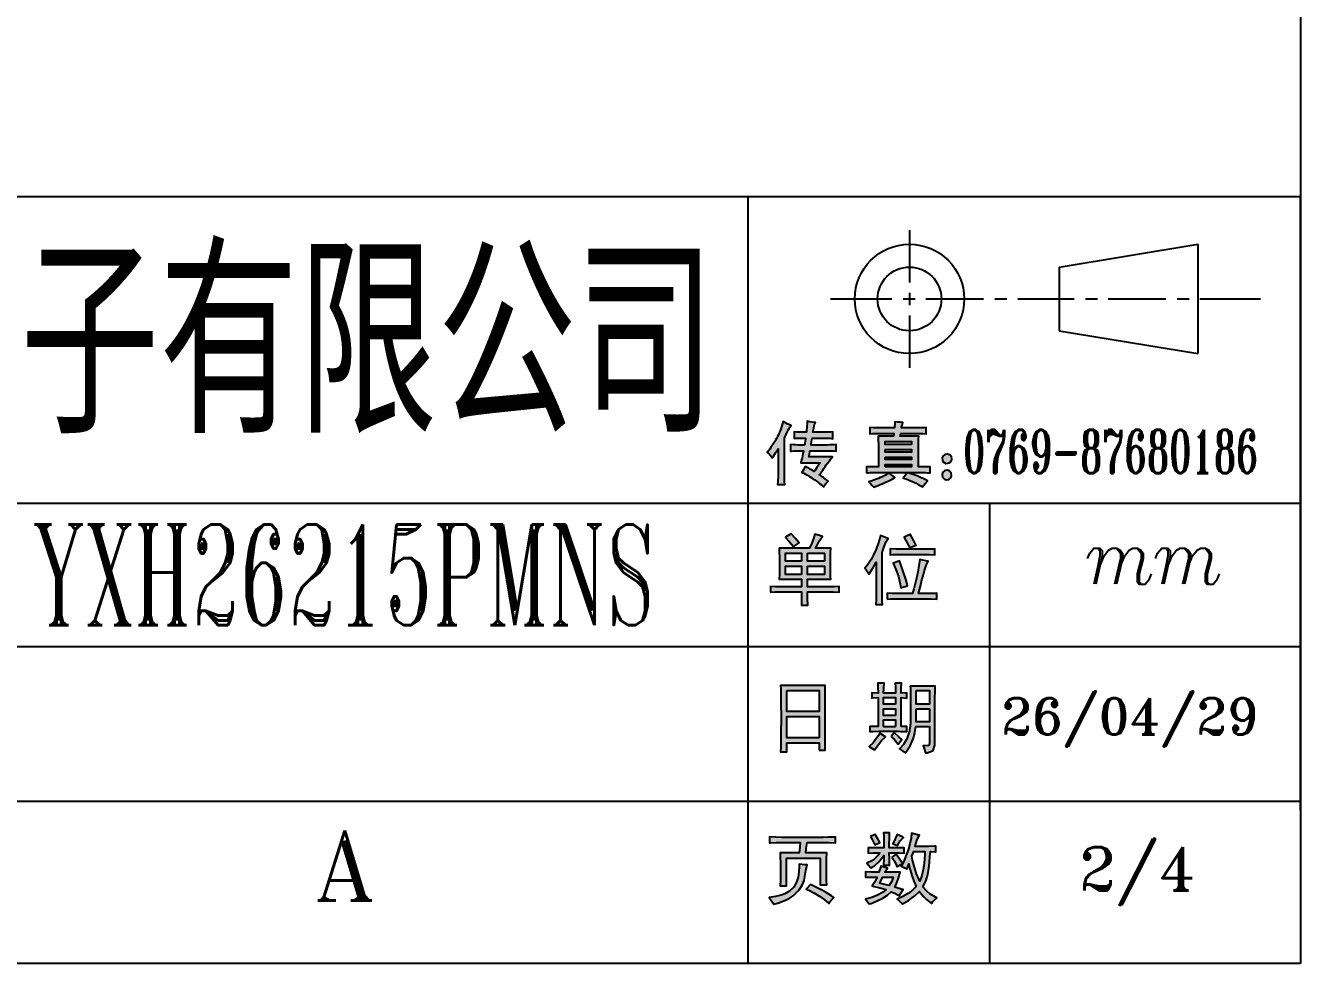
# Model space of a CAD drawing. Header units: millimetres. Extents: x 3718 to 70963, y 572 to 15149.
# Drawn here: x 4024.87 to 4062.53, y 574.49 to 602.22 of the extents above; entities that cross this region are included whole.
import ezdxf
from ezdxf.enums import TextEntityAlignment as Align

# ---------------------------------------------------------------- set-up
doc = ezdxf.new("R2010")
doc.units = ezdxf.units.MM
doc.header["$LTSCALE"] = 3
doc.styles.add('外框字母3', font='romant.shx')
doc.styles.add('外框文字', font='NSimSun.ttf')

msp = doc.modelspace()

# ---------------------------------------------------------------- hatches: boundary and pattern name
at = {"linetype": 'ByBlock'}
h = msp.add_hatch(color=256, dxfattribs=at)
h.paths.add_polyline_path([(4046.889, 589.744), (4046.855, 589.695), (4046.823, 589.653), (4046.779, 589.599), (4046.832, 589.554), (4046.874, 589.508), (4046.92, 589.435), (4046.959, 589.49), (4046.99, 589.535), (4047.024, 589.586), (4047.06, 589.642), (4047.099, 589.702), (4047.1, 589.704), (4047.1, 588.984), (4047.1, 588.919), (4047.098, 588.851), (4047.095, 588.787), (4047.091, 588.728), (4047.082, 588.649), (4047.296, 588.649), (4047.293, 588.728), (4047.29, 588.788), (4047.289, 588.852), (4047.288, 588.92), (4047.288, 588.992), (4047.288, 590.016), (4047.3, 590.045), (4047.335, 590.128), (4047.367, 590.199), (4047.397, 590.259), (4047.423, 590.307), (4047.446, 590.343), (4047.485, 590.388), (4047.435, 590.412), (4047.371, 590.443), (4047.316, 590.471), (4047.245, 590.509), (4047.22, 590.42), (4047.2, 590.357), (4047.179, 590.295), (4047.156, 590.235), (4047.133, 590.176), (4047.107, 590.119), (4047.081, 590.064), (4047.053, 590.01), (4047.023, 589.958), (4047.003, 589.924), (4046.963, 589.858), (4046.925, 589.798)])
h.paths.add_polyline_path([(4047.88, 589.139), (4047.847, 589.084), (4047.804, 589.007), (4047.825, 588.996), (4047.862, 588.979), (4047.908, 588.956), (4047.963, 588.924), (4048.028, 588.885), (4048.103, 588.837), (4048.119, 588.827), (4048.18, 588.787), (4048.236, 588.747), (4048.288, 588.709), (4048.336, 588.671), (4048.38, 588.635), (4048.438, 588.583), (4048.482, 588.643), (4048.524, 588.692), (4048.579, 588.745), (4048.557, 588.762), (4048.496, 588.81), (4048.439, 588.852), (4048.386, 588.889), (4048.337, 588.921), (4048.314, 588.934), (4048.339, 588.968), (4048.378, 589.021), (4048.416, 589.074), (4048.453, 589.126), (4048.489, 589.177), (4048.524, 589.229), (4048.57, 589.292), (4048.613, 589.349), (4048.647, 589.394), (4048.704, 589.463), (4048.011, 589.463), (4048.014, 589.482), (4048.026, 589.552), (4048.037, 589.612), (4048.043, 589.645), (4048.547, 589.645), (4048.612, 589.644), (4048.68, 589.643), (4048.741, 589.641), (4048.817, 589.635), (4048.817, 589.826), (4048.751, 589.821), (4048.692, 589.818), (4048.624, 589.817), (4048.547, 589.816), (4048.074, 589.816), (4048.079, 589.846), (4048.088, 589.907), (4048.099, 589.972), (4048.108, 590.022), (4048.443, 590.022), (4048.506, 590.021), (4048.572, 590.019), (4048.633, 590.014), (4048.713, 590.003), (4048.713, 590.203), (4048.644, 590.198), (4048.582, 590.196), (4048.517, 590.194), (4048.45, 590.194), (4048.13, 590.194), (4048.136, 590.233), (4048.15, 590.315), (4048.163, 590.379), (4048.176, 590.424), (4048.2, 590.477), (4048.171, 590.483), (4048.104, 590.493), (4048.041, 590.504), (4047.956, 590.519), (4047.956, 590.493), (4047.955, 590.442), (4047.952, 590.385), (4047.947, 590.321), (4047.941, 590.251), (4047.934, 590.194), (4047.817, 590.194), (4047.781, 590.194), (4047.714, 590.195), (4047.651, 590.197), (4047.571, 590.203), (4047.571, 590.012), (4047.626, 590.017), (4047.684, 590.02), (4047.75, 590.022), (4047.825, 590.022), (4047.913, 590.022), (4047.908, 589.99), (4047.898, 589.927), (4047.888, 589.863), (4047.879, 589.816), (4047.705, 589.816), (4047.68, 589.816), (4047.615, 589.818), (4047.552, 589.82), (4047.467, 589.826), (4047.467, 589.635), (4047.504, 589.638), (4047.562, 589.642), (4047.626, 589.644), (4047.697, 589.645), (4047.848, 589.645), (4047.845, 589.629), (4047.833, 589.562), (4047.821, 589.498), (4047.807, 589.436), (4047.794, 589.376), (4047.774, 589.292), (4048.339, 589.292), (4048.326, 589.272), (4048.284, 589.208), (4048.245, 589.151), (4048.21, 589.101), (4048.18, 589.057), (4048.164, 589.036), (4048.135, 589.054), (4048.066, 589.095), (4048.008, 589.128), (4047.96, 589.154), (4047.905, 589.18)])
h.paths.add_polyline_path([(4052.044, 589.061), (4052.017, 589.048), (4051.967, 589.01), (4051.945, 588.958), (4051.945, 588.928), (4051.958, 588.868), (4051.994, 588.822), (4052.017, 588.807), (4052.073, 588.787), (4052.132, 588.797), (4052.154, 588.807), (4052.198, 588.849), (4052.222, 588.905), (4052.226, 588.928), (4052.213, 588.986), (4052.177, 589.035), (4052.161, 589.048), (4052.103, 589.068)])
h.paths.add_polyline_path([(4050.354, 588.981), (4050.302, 588.947), (4050.248, 588.916), (4050.191, 588.886), (4050.131, 588.859), (4050.114, 588.851), (4050.063, 588.827), (4050.007, 588.805), (4049.947, 588.782), (4049.882, 588.761), (4049.78, 588.729), (4049.829, 588.679), (4049.872, 588.633), (4049.925, 588.573), (4049.994, 588.599), (4050.052, 588.621), (4050.112, 588.645), (4050.174, 588.671), (4050.237, 588.7), (4050.29, 588.723), (4050.351, 588.75), (4050.409, 588.778), (4050.465, 588.807), (4050.547, 588.852), (4050.484, 588.903), (4050.434, 588.943), (4050.375, 588.994)])
h.paths.add_polyline_path([(4050.89, 588.963), (4050.851, 588.912), (4050.795, 588.836), (4050.872, 588.813), (4050.927, 588.793), (4050.991, 588.769), (4051.062, 588.739), (4051.068, 588.737), (4051.124, 588.711), (4051.18, 588.683), (4051.236, 588.653), (4051.292, 588.622), (4051.365, 588.578), (4051.402, 588.629), (4051.442, 588.677), (4051.514, 588.758), (4051.441, 588.794), (4051.381, 588.823), (4051.322, 588.85), (4051.265, 588.875), (4051.207, 588.9), (4051.176, 588.912), (4051.115, 588.935), (4051.055, 588.957), (4050.993, 588.978), (4050.918, 589.001)])
h.paths.add_polyline_path([(4049.71, 588.993), (4049.765, 588.996), (4049.822, 588.999), (4049.882, 589), (4049.948, 589.002), (4050.018, 589.003), (4050.092, 589.003), (4051.183, 589.003), (4051.253, 589.003), (4051.321, 589.002), (4051.387, 589), (4051.45, 588.999), (4051.509, 588.997), (4051.589, 588.993), (4051.589, 589.175), (4051.545, 589.172), (4051.485, 589.169), (4051.42, 589.167), (4051.351, 589.166), (4051.244, 589.166), (4051.244, 589.827), (4051.245, 589.865), (4051.246, 589.934), (4051.249, 589.996), (4051.254, 590.073), (4050.71, 590.073), (4050.721, 590.159), (4051.167, 590.159), (4051.188, 590.159), (4051.246, 590.158), (4051.309, 590.156), (4051.376, 590.154), (4051.469, 590.15), (4051.469, 590.331), (4051.419, 590.328), (4051.347, 590.326), (4051.281, 590.324), (4051.221, 590.322), (4051.167, 590.322), (4050.743, 590.322), (4050.746, 590.341), (4050.761, 590.404), (4050.788, 590.482), (4050.759, 590.482), (4050.703, 590.488), (4050.638, 590.493), (4050.544, 590.501), (4050.543, 590.429), (4050.541, 590.366), (4050.538, 590.322), (4050.068, 590.322), (4050.036, 590.322), (4049.98, 590.324), (4049.911, 590.326), (4049.806, 590.331), (4049.806, 590.15), (4049.886, 590.154), (4049.95, 590.157), (4050.014, 590.158), (4050.076, 590.159), (4050.517, 590.159), (4050.506, 590.073), (4050.054, 590.073), (4050.058, 589.993), (4050.06, 589.928), (4050.062, 589.865), (4050.063, 589.803), (4050.063, 589.166), (4049.972, 589.166), (4049.926, 589.166), (4049.864, 589.168), (4049.799, 589.17), (4049.71, 589.175)])
h.paths.add_polyline_path([(4051.042, 589.833), (4050.266, 589.833), (4050.266, 589.917), (4051.042, 589.917)], flags=16)
h.paths.add_polyline_path([(4050.266, 589.684), (4051.042, 589.684), (4051.042, 589.608), (4050.266, 589.608)], flags=16)
h.paths.add_polyline_path([(4050.266, 589.452), (4051.042, 589.452), (4051.042, 589.392), (4050.266, 589.392)], flags=16)
h.paths.add_polyline_path([(4050.266, 589.166), (4050.266, 589.242), (4051.042, 589.242), (4051.042, 589.166)], flags=16)
h.paths.add_polyline_path([(4052.041, 589.539), (4052.017, 589.53), (4051.968, 589.489), (4051.946, 589.436), (4051.945, 589.417), (4051.952, 589.356), (4051.985, 589.309), (4052.001, 589.297), (4052.053, 589.273), (4052.113, 589.275), (4052.154, 589.289), (4052.204, 589.323), (4052.23, 589.374), (4052.234, 589.41), (4052.221, 589.469), (4052.184, 589.515), (4052.161, 589.53), (4052.101, 589.546)])
h = msp.add_hatch(color=256, dxfattribs=at)
h.paths.add_polyline_path([(4047.795, 585.416), (4047.795, 585.217), (4047.786, 585.082), (4047.977, 585.082), (4047.977, 585.107), (4047.968, 585.26), (4047.968, 585.48), (4048.573, 585.48), (4048.734, 585.476), (4048.899, 585.467), (4048.899, 585.632), (4048.768, 585.624), (4048.573, 585.624), (4047.968, 585.624), (4047.968, 585.848), (4048.653, 585.848), (4048.649, 585.916), (4048.645, 586.076), (4048.645, 586.301), (4048.645, 586.444), (4048.649, 586.631), (4048.653, 586.762), (4048.201, 586.762), (4048.23, 586.812), (4048.311, 586.969), (4048.311, 586.973), (4048.408, 587.113), (4048.349, 587.134), (4048.184, 587.185), (4048.154, 587.083), (4048.095, 586.914), (4048.023, 586.762), (4047.126, 586.762), (4047.135, 586.664), (4047.143, 586.491), (4047.143, 586.292), (4047.143, 586.178), (4047.139, 585.992), (4047.126, 585.848), (4047.795, 585.848), (4047.795, 585.624), (4047.19, 585.624), (4047.025, 585.624), (4046.872, 585.632), (4046.872, 585.467), (4047.003, 585.476), (4047.207, 585.48), (4047.795, 585.48)])
h.paths.add_polyline_path([(4050.665, 586.381), (4050.5, 586.326), (4050.529, 586.258), (4050.593, 586.089), (4050.652, 585.928), (4050.694, 585.751), (4050.724, 585.594), (4050.749, 585.602), (4050.923, 585.657), (4050.91, 585.708), (4050.868, 585.852), (4050.817, 586.017), (4050.758, 586.195), (4050.686, 586.389)], flags=17)
h.paths.add_polyline_path([(4050.326, 585.26), (4050.423, 585.268), (4050.635, 585.268), (4051.553, 585.268), (4051.625, 585.268), (4051.79, 585.26), (4051.79, 585.433), (4051.752, 585.429), (4051.553, 585.425), (4051.248, 585.425), (4051.248, 585.429), (4051.303, 585.645), (4051.35, 585.831), (4051.392, 585.987), (4051.426, 586.11), (4051.473, 586.254), (4051.528, 586.381), (4051.464, 586.394), (4051.282, 586.436), (4051.257, 586.254), (4051.223, 586.059), (4051.185, 585.882), (4051.147, 585.717), (4051.109, 585.564), (4051.066, 585.425), (4050.614, 585.425), (4050.47, 585.425), (4050.326, 585.433)])
h.paths.add_polyline_path([(4049.747, 586.284), (4049.658, 586.174), (4049.679, 586.152), (4049.785, 586), (4049.81, 586.038), (4049.895, 586.174), (4050, 586.356), (4050, 585.514), (4050, 585.437), (4049.996, 585.247), (4049.983, 585.099), (4050.182, 585.099), (4050.178, 585.15), (4050.174, 585.315), (4050.174, 585.522), (4050.174, 586.635), (4050.225, 586.783), (4050.296, 586.961), (4050.351, 587.049), (4050.292, 587.071), (4050.127, 587.142), (4050.106, 587.066), (4050.055, 586.901), (4049.992, 586.736), (4049.92, 586.571), (4049.844, 586.436)])
h.paths.add_polyline_path([(4047.968, 586.618), (4048.471, 586.618), (4048.471, 586.381), (4047.968, 586.381)], flags=16)
h.paths.add_polyline_path([(4047.968, 586.237), (4048.471, 586.237), (4048.471, 585.992), (4047.968, 585.992)], flags=16)
h.paths.add_polyline_path([(4047.465, 587.185), (4047.317, 587.087), (4047.321, 587.083), (4047.439, 586.956), (4047.553, 586.817), (4047.57, 586.829), (4047.723, 586.922), (4047.714, 586.931), (4047.604, 587.058), (4047.482, 587.193)])
h.paths.add_polyline_path([(4047.795, 585.992), (4047.317, 585.992), (4047.317, 586.237), (4047.795, 586.237)], flags=16)
h.paths.add_polyline_path([(4047.795, 586.381), (4047.317, 586.381), (4047.317, 586.618), (4047.795, 586.618)], flags=16)
h.paths.add_polyline_path([(4051.676, 586.741), (4051.481, 586.736), (4050.669, 586.736), (4050.588, 586.736), (4050.406, 586.745), (4050.406, 586.571), (4050.495, 586.576), (4050.669, 586.58), (4051.473, 586.58), (4051.57, 586.58), (4051.726, 586.571), (4051.726, 586.745)])
h.paths.add_polyline_path([(4050.982, 587.164), (4050.821, 587.087), (4050.825, 587.083), (4050.923, 586.906), (4050.986, 586.77), (4051.02, 586.796), (4051.176, 586.859), (4051.172, 586.867), (4051.1, 587.007), (4051.003, 587.176)])
h = msp.add_hatch(color=256, dxfattribs=at)
h.paths.add_polyline_path([(4047.355, 582.556), (4048.316, 582.556), (4048.316, 581.938), (4047.355, 581.938)], flags=16)
h.paths.add_polyline_path([(4048.316, 581.164), (4047.355, 581.164), (4047.355, 581.786), (4048.316, 581.786)], flags=16)
h.paths.add_polyline_path([(4048.316, 580.792), (4048.493, 580.792), (4048.493, 580.86), (4048.489, 581.029), (4048.489, 581.198), (4048.485, 581.376), (4048.485, 581.562), (4048.485, 581.752), (4048.485, 581.833), (4048.485, 582.019), (4048.489, 582.201), (4048.489, 582.378), (4048.493, 582.548), (4048.493, 582.708), (4047.173, 582.708), (4047.178, 582.594), (4047.182, 582.429), (4047.182, 582.256), (4047.182, 582.078), (4047.186, 581.892), (4047.186, 581.706), (4047.186, 581.617), (4047.182, 581.426), (4047.182, 581.24), (4047.182, 581.067), (4047.178, 580.902), (4047.173, 580.745), (4047.355, 580.745), (4047.355, 581.008), (4048.316, 581.008)])
h.paths.add_polyline_path([(4050.062, 581.232), (4049.961, 581.08), (4049.91, 581.016), (4049.792, 580.902), (4049.796, 580.898), (4049.944, 580.8), (4050.012, 580.889), (4050.126, 581.037), (4050.156, 581.08), (4050.27, 581.19), (4050.101, 581.3)])
h.paths.add_polyline_path([(4050.435, 581.19), (4050.524, 581.118), (4050.651, 580.974), (4050.756, 581.109), (4050.672, 581.181), (4050.532, 581.316)])
h.paths.add_polyline_path([(4050.57, 581.824), (4050.215, 581.824), (4050.215, 582.015), (4050.57, 582.015)], flags=16)
h.paths.add_polyline_path([(4050.57, 582.15), (4050.215, 582.15), (4050.215, 582.349), (4050.57, 582.349)], flags=16)
h.paths.add_polyline_path([(4051.175, 582.556), (4051.573, 582.556), (4051.573, 582.15), (4051.175, 582.15)], flags=16)
h.paths.add_polyline_path([(4051.175, 582.015), (4051.573, 582.015), (4051.573, 581.634), (4051.175, 581.634)], flags=16)
h.paths.add_polyline_path([(4051.002, 581.494), (4050.968, 581.325), (4050.913, 581.156), (4050.892, 581.113), (4050.807, 580.965), (4050.684, 580.83), (4050.714, 580.817), (4050.849, 580.711), (4050.9, 580.779), (4050.997, 580.927), (4051.074, 581.08), (4051.099, 581.151), (4051.141, 581.321), (4051.167, 581.498), (4051.573, 581.498), (4051.573, 580.991), (4051.556, 580.936), (4051.382, 580.919), (4051.408, 580.872), (4051.454, 580.711), (4051.505, 580.72), (4051.662, 580.775), (4051.679, 580.788), (4051.734, 580.944), (4051.734, 582.273), (4051.734, 582.349), (4051.738, 582.531), (4051.742, 582.691), (4051.002, 582.691), (4051.006, 582.615), (4051.01, 582.459), (4051.01, 582.273), (4051.01, 582.065), (4051.01, 582.01), (4051.01, 581.799), (4051.006, 581.625), (4051.002, 581.498)])
h.paths.add_polyline_path([(4050.731, 581.49), (4050.731, 582.349), (4050.904, 582.336), (4050.904, 582.493), (4050.731, 582.484), (4050.731, 582.624), (4050.748, 582.78), (4050.557, 582.78), (4050.566, 582.67), (4050.57, 582.484), (4050.215, 582.484), (4050.219, 582.624), (4050.236, 582.78), (4050.046, 582.78), (4050.05, 582.67), (4050.054, 582.484), (4050.041, 582.484), (4049.864, 582.493), (4049.864, 582.336), (4049.881, 582.34), (4050.054, 582.349), (4050.054, 581.49), (4049.991, 581.49), (4049.809, 581.498), (4049.809, 581.342), (4049.902, 581.35), (4050.071, 581.355), (4050.651, 581.355), (4050.722, 581.35), (4050.904, 581.342), (4050.904, 581.498)])
h.paths.add_polyline_path([(4050.215, 581.49), (4050.215, 581.689), (4050.57, 581.689), (4050.57, 581.49)], flags=17)
h = msp.add_hatch(color=256, dxfattribs=at)
h.paths.add_polyline_path([(4048.055, 576.82), (4047.933, 576.689), (4048.005, 576.655), (4048.17, 576.567), (4048.305, 576.49), (4048.322, 576.482), (4048.457, 576.385), (4048.601, 576.266), (4048.631, 576.308), (4048.749, 576.44), (4048.673, 576.486), (4048.516, 576.583), (4048.377, 576.664), (4048.373, 576.664), (4048.212, 576.744), (4048.06, 576.825)])
h.paths.add_polyline_path([(4047.167, 577.468), (4047.167, 577.087), (4047.167, 576.964), (4047.158, 576.782), (4047.349, 576.782), (4047.349, 577.603), (4048.343, 577.603), (4048.343, 576.816), (4048.542, 576.816), (4048.533, 576.947), (4048.529, 577.117), (4048.529, 577.485), (4048.533, 577.578), (4048.542, 577.755), (4047.916, 577.755), (4047.933, 577.891), (4047.954, 578.064), (4048.432, 578.064), (4048.44, 578.064), (4048.597, 578.064), (4048.791, 578.056), (4048.791, 578.229), (4048.783, 578.225), (4048.588, 578.221), (4048.432, 578.216), (4047.213, 578.216), (4047.196, 578.216), (4047.023, 578.221), (4046.841, 578.229), (4046.841, 578.056), (4046.862, 578.056), (4047.044, 578.064), (4047.213, 578.064), (4047.755, 578.064), (4047.738, 577.929), (4047.717, 577.755), (4047.158, 577.755), (4047.163, 577.645)])
h.paths.add_polyline_path([(4047.717, 577.379), (4047.708, 577.193), (4047.691, 577.036), (4047.645, 576.892), (4047.565, 576.744), (4047.45, 576.634), (4047.294, 576.545), (4047.192, 576.512), (4047.027, 576.469), (4046.833, 576.44), (4046.875, 576.38), (4046.976, 576.241), (4047.095, 576.275), (4047.273, 576.342), (4047.425, 576.414), (4047.548, 576.49), (4047.594, 576.533), (4047.721, 576.664), (4047.81, 576.799), (4047.865, 576.943), (4047.899, 577.117), (4047.916, 577.239), (4047.962, 577.404), (4047.89, 577.404), (4047.717, 577.421)])
h.paths.add_polyline_path([(4050.248, 576.825), (4050.096, 576.863), (4050.113, 576.888), (4050.198, 577.045), (4050.502, 577.045), (4050.46, 576.926), (4050.384, 576.791)], flags=16)
h.paths.add_polyline_path([(4050.181, 576.592), (4050.037, 576.512), (4049.868, 576.444), (4049.681, 576.393), (4049.686, 576.389), (4049.787, 576.249), (4049.846, 576.266), (4050.028, 576.342), (4050.189, 576.423), (4050.329, 576.512), (4050.439, 576.609), (4050.544, 576.567), (4050.684, 576.49), (4050.697, 576.52), (4050.79, 576.672), (4050.731, 576.689), (4050.549, 576.744), (4050.595, 576.85), (4050.654, 577.015), (4050.701, 577.188), (4050.248, 577.188), (4050.333, 577.307), (4050.299, 577.315), (4050.134, 577.37), (4050.13, 577.353), (4050.079, 577.188), (4050.028, 577.188), (4049.842, 577.193), (4049.681, 577.197), (4049.681, 577.036), (4049.859, 577.04), (4050.024, 577.045), (4049.956, 576.905), (4049.88, 576.782), (4049.94, 576.765), (4050.1, 576.723), (4050.295, 576.672)])
h.paths.add_polyline_path([(4050.456, 577.633), (4050.536, 577.518), (4050.621, 577.349), (4050.621, 577.353), (4050.773, 577.442), (4050.697, 577.565), (4050.591, 577.722)], flags=17)
h.paths.add_polyline_path([(4051.433, 577.734), (4051.424, 577.565), (4051.408, 577.379), (4051.386, 577.265), (4051.344, 577.091), (4051.289, 576.926), (4051.255, 576.985), (4051.192, 577.142), (4051.124, 577.332), (4051.065, 577.54), (4051.052, 577.658), (4051.107, 577.802), (4051.433, 577.802)], flags=16)
h.paths.add_polyline_path([(4049.825, 578.238), (4049.88, 578.153), (4049.961, 577.992), (4050.105, 578.064), (4050.058, 578.149), (4049.969, 578.301)], flags=17)
h.paths.add_polyline_path([(4050.561, 578.178), (4050.485, 578.03), (4050.629, 577.975), (4050.709, 578.119), (4050.803, 578.216), (4050.773, 578.229), (4050.612, 578.301)], flags=17)
h.paths.add_polyline_path([(4051.293, 576.588), (4051.408, 576.457), (4051.479, 576.385), (4051.632, 576.266), (4051.657, 576.308), (4051.793, 576.427), (4051.746, 576.452), (4051.585, 576.545), (4051.496, 576.622), (4051.378, 576.753), (4051.403, 576.799), (4051.471, 576.952), (4051.522, 577.121), (4051.551, 577.307), (4051.568, 577.476), (4051.585, 577.654), (4051.598, 577.802), (4051.759, 577.793), (4051.759, 577.954), (4051.721, 577.954), (4051.551, 577.946), (4051.145, 577.946), (4051.158, 577.996), (4051.209, 578.153), (4051.272, 578.28), (4051.213, 578.293), (4051.044, 578.343), (4051.027, 578.195), (4050.989, 578.022), (4050.938, 577.84), (4050.874, 577.667), (4050.811, 577.506), (4050.739, 577.358), (4050.756, 577.353), (4050.917, 577.286), (4050.963, 577.434), (4050.976, 577.358), (4051.027, 577.159), (4051.048, 577.091), (4051.107, 576.926), (4051.179, 576.761), (4051.082, 576.668), (4050.938, 576.554), (4050.934, 576.554), (4050.781, 576.465), (4050.621, 576.393), (4050.65, 576.372), (4050.764, 576.249), (4050.773, 576.253), (4050.951, 576.355), (4051.073, 576.44), (4051.137, 576.49), (4051.272, 576.617)])
h.paths.add_polyline_path([(4049.935, 577.569), (4049.868, 577.523), (4049.724, 577.451), (4049.732, 577.447), (4049.842, 577.315), (4049.944, 577.379), (4050.079, 577.497), (4050.126, 577.548), (4050.223, 577.683), (4050.223, 577.569), (4050.215, 577.396), (4050.392, 577.396), (4050.392, 577.404), (4050.388, 577.569), (4050.384, 577.755), (4050.489, 577.755), (4050.68, 577.755), (4050.819, 577.747), (4050.819, 577.912), (4050.764, 577.908), (4050.599, 577.903), (4050.384, 577.903), (4050.384, 578.013), (4050.388, 578.195), (4050.392, 578.352), (4050.215, 578.352), (4050.219, 578.267), (4050.223, 578.094), (4050.223, 577.903), (4050.083, 577.903), (4049.897, 577.903), (4049.762, 577.912), (4049.762, 577.747), (4049.918, 577.755), (4050.105, 577.755), (4050.062, 577.696)])

# ---------------------------------------------------------------- linework, layer by layer
for p, q in [((4062.532, 597.157), (3995.55, 597.157)), ((4046.208, 597.157), (4046.208, 574.488)), ((4062.532, 579.018), (4062.532, 597.157)), ((4050.98, 596.169), (4050.98, 594.618)), ((4055.4, 595.076), (4059.5, 595.749)), ((4059.5, 595.749), (4059.5, 592.518)), ((4055.4, 595.076), (4055.4, 593.191)), ((4048.645, 594.134), (4050.457, 594.134)), ((4050.794, 594.134), (4051.149, 594.134)), ((4050.98, 594.319), (4050.98, 593.945)), ((4051.467, 594.134), (4053.168, 594.134)), ((4053.505, 594.134), (4053.86, 594.134)), ((4054.178, 594.134), (4055.842, 594.134)), ((4056.178, 594.134), (4056.533, 594.134)), ((4056.851, 594.134), (4058.553, 594.134)), ((4058.889, 594.134), (4059.244, 594.134)), ((4059.562, 594.134), (4061.35, 594.134)), ((4050.98, 593.646), (4050.98, 592.096)), ((4055.4, 593.191), (4059.5, 592.518)), ((4062.532, 588.087), (3995.55, 588.087)), ((4053.344, 588.087), (4053.344, 574.488)), ((4062.532, 583.845), (3995.55, 583.845)), ((4050.215, 581.49), (4050.57, 581.49)), ((4062.532, 579.278), (3995.55, 579.278))]:
    msp.add_line(p, q, dxfattribs=at)
for points in [[(4062.532, 574.488), (3896.558, 574.488), (3896.558, 693.634), (4062.532, 693.634)], [(4046.889, 589.744), (4046.855, 589.695), (4046.823, 589.653), (4046.779, 589.599), (4046.832, 589.554), (4046.874, 589.508), (4046.92, 589.435), (4046.959, 589.49), (4046.99, 589.535), (4047.024, 589.586), (4047.06, 589.642), (4047.099, 589.702), (4047.1, 589.704), (4047.1, 588.984), (4047.1, 588.919), (4047.098, 588.851), (4047.095, 588.787), (4047.091, 588.728), (4047.082, 588.649), (4047.296, 588.649), (4047.293, 588.728), (4047.29, 588.788), (4047.289, 588.852), (4047.288, 588.92), (4047.288, 588.992), (4047.288, 590.016), (4047.3, 590.045), (4047.335, 590.128), (4047.367, 590.199), (4047.397, 590.259), (4047.423, 590.307), (4047.446, 590.343), (4047.485, 590.388), (4047.435, 590.412), (4047.371, 590.443), (4047.316, 590.471), (4047.245, 590.509), (4047.22, 590.42), (4047.2, 590.357), (4047.179, 590.295), (4047.156, 590.235), (4047.133, 590.176), (4047.107, 590.119), (4047.081, 590.064), (4047.053, 590.01), (4047.023, 589.958), (4047.003, 589.924), (4046.963, 589.858), (4046.925, 589.798)], [(4047.88, 589.139), (4047.847, 589.084), (4047.804, 589.007), (4047.825, 588.996), (4047.862, 588.979), (4047.908, 588.956), (4047.963, 588.924), (4048.028, 588.885), (4048.103, 588.837), (4048.119, 588.827), (4048.18, 588.787), (4048.236, 588.747), (4048.288, 588.709), (4048.336, 588.671), (4048.38, 588.635), (4048.438, 588.583), (4048.482, 588.643), (4048.524, 588.692), (4048.579, 588.745), (4048.557, 588.762), (4048.496, 588.81), (4048.439, 588.852), (4048.386, 588.889), (4048.337, 588.921), (4048.314, 588.934), (4048.339, 588.968), (4048.378, 589.021), (4048.416, 589.074), (4048.453, 589.126), (4048.489, 589.177), (4048.524, 589.229), (4048.57, 589.292), (4048.613, 589.349), (4048.647, 589.394), (4048.704, 589.463), (4048.011, 589.463), (4048.014, 589.482), (4048.026, 589.552), (4048.037, 589.612), (4048.043, 589.645), (4048.547, 589.645), (4048.612, 589.644), (4048.68, 589.643), (4048.741, 589.641), (4048.817, 589.635), (4048.817, 589.826), (4048.751, 589.821), (4048.692, 589.818), (4048.624, 589.817), (4048.547, 589.816), (4048.074, 589.816), (4048.079, 589.846), (4048.088, 589.907), (4048.099, 589.972), (4048.108, 590.022), (4048.443, 590.022), (4048.506, 590.021), (4048.572, 590.019), (4048.633, 590.014), (4048.713, 590.003), (4048.713, 590.203), (4048.644, 590.198), (4048.582, 590.196), (4048.517, 590.194), (4048.45, 590.194), (4048.13, 590.194), (4048.136, 590.233), (4048.15, 590.315), (4048.163, 590.379), (4048.176, 590.424), (4048.2, 590.477), (4048.171, 590.483), (4048.104, 590.493), (4048.041, 590.504), (4047.956, 590.519), (4047.956, 590.493), (4047.955, 590.442), (4047.952, 590.385), (4047.947, 590.321), (4047.941, 590.251), (4047.934, 590.194), (4047.817, 590.194), (4047.781, 590.194), (4047.714, 590.195), (4047.651, 590.197), (4047.571, 590.203), (4047.571, 590.012), (4047.626, 590.017), (4047.684, 590.02), (4047.75, 590.022), (4047.825, 590.022), (4047.913, 590.022), (4047.908, 589.99), (4047.898, 589.927), (4047.888, 589.863), (4047.879, 589.816), (4047.705, 589.816), (4047.68, 589.816), (4047.615, 589.818), (4047.552, 589.82), (4047.467, 589.826), (4047.467, 589.635), (4047.504, 589.638), (4047.562, 589.642), (4047.626, 589.644), (4047.697, 589.645), (4047.848, 589.645), (4047.845, 589.629), (4047.833, 589.562), (4047.821, 589.498), (4047.807, 589.436), (4047.794, 589.376), (4047.774, 589.292), (4048.339, 589.292), (4048.326, 589.272), (4048.284, 589.208), (4048.245, 589.151), (4048.21, 589.101), (4048.18, 589.057), (4048.164, 589.036), (4048.135, 589.054), (4048.066, 589.095), (4048.008, 589.128), (4047.96, 589.154), (4047.905, 589.18)], [(4049.71, 588.993), (4049.765, 588.996), (4049.822, 588.999), (4049.882, 589), (4049.948, 589.002), (4050.018, 589.003), (4050.092, 589.003), (4051.183, 589.003), (4051.253, 589.003), (4051.321, 589.002), (4051.387, 589), (4051.45, 588.999), (4051.509, 588.997), (4051.589, 588.993), (4051.589, 589.175), (4051.545, 589.172), (4051.485, 589.169), (4051.42, 589.167), (4051.351, 589.166), (4051.244, 589.166), (4051.244, 589.827), (4051.245, 589.865), (4051.246, 589.934), (4051.249, 589.996), (4051.254, 590.073), (4050.71, 590.073), (4050.721, 590.159), (4051.167, 590.159), (4051.188, 590.159), (4051.246, 590.158), (4051.309, 590.156), (4051.376, 590.154), (4051.469, 590.15), (4051.469, 590.331), (4051.419, 590.328), (4051.347, 590.326), (4051.281, 590.324), (4051.221, 590.322), (4051.167, 590.322), (4050.743, 590.322), (4050.746, 590.341), (4050.761, 590.404), (4050.788, 590.482), (4050.759, 590.482), (4050.703, 590.488), (4050.638, 590.493), (4050.544, 590.501), (4050.543, 590.429), (4050.541, 590.366), (4050.538, 590.322), (4050.068, 590.322), (4050.036, 590.322), (4049.98, 590.324), (4049.911, 590.326), (4049.806, 590.331), (4049.806, 590.15), (4049.886, 590.154), (4049.95, 590.157), (4050.014, 590.158), (4050.076, 590.159), (4050.517, 590.159), (4050.506, 590.073), (4050.054, 590.073), (4050.058, 589.993), (4050.06, 589.928), (4050.062, 589.865), (4050.063, 589.803), (4050.063, 589.166), (4049.972, 589.166), (4049.926, 589.166), (4049.864, 589.168), (4049.799, 589.17), (4049.71, 589.175)], [(4051.042, 589.833), (4050.266, 589.833), (4050.266, 589.917), (4051.042, 589.917)], [(4050.266, 589.684), (4051.042, 589.684), (4051.042, 589.608), (4050.266, 589.608)], [(4052.041, 589.539), (4052.017, 589.53), (4051.968, 589.489), (4051.946, 589.436), (4051.945, 589.417), (4051.952, 589.356), (4051.985, 589.309), (4052.001, 589.297), (4052.053, 589.273), (4052.113, 589.275), (4052.154, 589.289), (4052.204, 589.323), (4052.23, 589.374), (4052.234, 589.41), (4052.221, 589.469), (4052.184, 589.515), (4052.161, 589.53), (4052.101, 589.546)], [(4050.266, 589.452), (4051.042, 589.452), (4051.042, 589.392), (4050.266, 589.392)], [(4050.266, 589.166), (4050.266, 589.242), (4051.042, 589.242), (4051.042, 589.166)], [(4050.354, 588.981), (4050.302, 588.947), (4050.248, 588.916), (4050.191, 588.886), (4050.131, 588.859), (4050.114, 588.851), (4050.063, 588.827), (4050.007, 588.805), (4049.947, 588.782), (4049.882, 588.761), (4049.78, 588.729), (4049.829, 588.679), (4049.872, 588.633), (4049.925, 588.573), (4049.994, 588.599), (4050.052, 588.621), (4050.112, 588.645), (4050.174, 588.671), (4050.237, 588.7), (4050.29, 588.723), (4050.351, 588.75), (4050.409, 588.778), (4050.465, 588.807), (4050.547, 588.852), (4050.484, 588.903), (4050.434, 588.943), (4050.375, 588.994)], [(4050.89, 588.963), (4050.851, 588.912), (4050.795, 588.836), (4050.872, 588.813), (4050.927, 588.793), (4050.991, 588.769), (4051.062, 588.739), (4051.068, 588.737), (4051.124, 588.711), (4051.18, 588.683), (4051.236, 588.653), (4051.292, 588.622), (4051.365, 588.578), (4051.402, 588.629), (4051.442, 588.677), (4051.514, 588.758), (4051.441, 588.794), (4051.381, 588.823), (4051.322, 588.85), (4051.265, 588.875), (4051.207, 588.9), (4051.176, 588.912), (4051.115, 588.935), (4051.055, 588.957), (4050.993, 588.978), (4050.918, 589.001)], [(4052.044, 589.061), (4052.017, 589.048), (4051.967, 589.01), (4051.945, 588.958), (4051.945, 588.928), (4051.958, 588.868), (4051.994, 588.822), (4052.017, 588.807), (4052.073, 588.787), (4052.132, 588.797), (4052.154, 588.807), (4052.198, 588.849), (4052.222, 588.905), (4052.226, 588.928), (4052.213, 588.986), (4052.177, 589.035), (4052.161, 589.048), (4052.103, 589.068)], [(4047.795, 585.416), (4047.795, 585.217), (4047.786, 585.082), (4047.977, 585.082), (4047.977, 585.107), (4047.968, 585.26), (4047.968, 585.48), (4048.573, 585.48), (4048.734, 585.476), (4048.899, 585.467), (4048.899, 585.632), (4048.768, 585.624), (4048.573, 585.624), (4047.968, 585.624), (4047.968, 585.848), (4048.653, 585.848), (4048.649, 585.916), (4048.645, 586.076), (4048.645, 586.301), (4048.645, 586.444), (4048.649, 586.631), (4048.653, 586.762), (4048.201, 586.762), (4048.23, 586.812), (4048.311, 586.969), (4048.311, 586.973), (4048.408, 587.113), (4048.349, 587.134), (4048.184, 587.185), (4048.154, 587.083), (4048.095, 586.914), (4048.023, 586.762), (4047.126, 586.762), (4047.135, 586.664), (4047.143, 586.491), (4047.143, 586.292), (4047.143, 586.178), (4047.139, 585.992), (4047.126, 585.848), (4047.795, 585.848), (4047.795, 585.624), (4047.19, 585.624), (4047.025, 585.624), (4046.872, 585.632), (4046.872, 585.467), (4047.003, 585.476), (4047.207, 585.48), (4047.795, 585.48)], [(4047.465, 587.185), (4047.317, 587.087), (4047.321, 587.083), (4047.439, 586.956), (4047.553, 586.817), (4047.57, 586.829), (4047.723, 586.922), (4047.714, 586.931), (4047.604, 587.058), (4047.482, 587.193)], [(4049.747, 586.284), (4049.658, 586.174), (4049.679, 586.152), (4049.785, 586), (4049.81, 586.038), (4049.895, 586.174), (4050, 586.356), (4050, 585.514), (4050, 585.437), (4049.996, 585.247), (4049.983, 585.099), (4050.182, 585.099), (4050.178, 585.15), (4050.174, 585.315), (4050.174, 585.522), (4050.174, 586.635), (4050.225, 586.783), (4050.296, 586.961), (4050.351, 587.049), (4050.292, 587.071), (4050.127, 587.142), (4050.106, 587.066), (4050.055, 586.901), (4049.992, 586.736), (4049.92, 586.571), (4049.844, 586.436)], [(4050.982, 587.164), (4050.821, 587.087), (4050.825, 587.083), (4050.923, 586.906), (4050.986, 586.77), (4051.02, 586.796), (4051.176, 586.859), (4051.172, 586.867), (4051.1, 587.007), (4051.003, 587.176)], [(4047.795, 586.381), (4047.317, 586.381), (4047.317, 586.618), (4047.795, 586.618)], [(4047.968, 586.618), (4048.471, 586.618), (4048.471, 586.381), (4047.968, 586.381)], [(4051.676, 586.741), (4051.481, 586.736), (4050.669, 586.736), (4050.588, 586.736), (4050.406, 586.745), (4050.406, 586.571), (4050.495, 586.576), (4050.669, 586.58), (4051.473, 586.58), (4051.57, 586.58), (4051.726, 586.571), (4051.726, 586.745)], [(4047.795, 585.992), (4047.317, 585.992), (4047.317, 586.237), (4047.795, 586.237)], [(4047.968, 586.237), (4048.471, 586.237), (4048.471, 585.992), (4047.968, 585.992)], [(4050.326, 585.26), (4050.423, 585.268), (4050.635, 585.268), (4051.553, 585.268), (4051.625, 585.268), (4051.79, 585.26), (4051.79, 585.433), (4051.752, 585.429), (4051.553, 585.425), (4051.248, 585.425), (4051.248, 585.429), (4051.303, 585.645), (4051.35, 585.831), (4051.392, 585.987), (4051.426, 586.11), (4051.473, 586.254), (4051.528, 586.381), (4051.464, 586.394), (4051.282, 586.436), (4051.257, 586.254), (4051.223, 586.059), (4051.185, 585.882), (4051.147, 585.717), (4051.109, 585.564), (4051.066, 585.425), (4050.614, 585.425), (4050.47, 585.425), (4050.326, 585.433)], [(4050.665, 586.381), (4050.5, 586.326), (4050.529, 586.258), (4050.593, 586.089), (4050.652, 585.928), (4050.694, 585.751), (4050.724, 585.594), (4050.749, 585.602), (4050.923, 585.657), (4050.91, 585.708), (4050.868, 585.852), (4050.817, 586.017), (4050.758, 586.195), (4050.686, 586.389)], [(4050.731, 581.49), (4050.731, 582.349), (4050.904, 582.336), (4050.904, 582.493), (4050.731, 582.484), (4050.731, 582.624), (4050.748, 582.78), (4050.557, 582.78), (4050.566, 582.67), (4050.57, 582.484), (4050.215, 582.484), (4050.219, 582.624), (4050.236, 582.78), (4050.046, 582.78), (4050.05, 582.67), (4050.054, 582.484), (4050.041, 582.484), (4049.864, 582.493), (4049.864, 582.336), (4049.881, 582.34), (4050.054, 582.349), (4050.054, 581.49), (4049.991, 581.49), (4049.809, 581.498), (4049.809, 581.342), (4049.902, 581.35), (4050.071, 581.355), (4050.651, 581.355), (4050.722, 581.35), (4050.904, 581.342), (4050.904, 581.498)], [(4048.316, 580.792), (4048.493, 580.792), (4048.493, 580.86), (4048.489, 581.029), (4048.489, 581.198), (4048.485, 581.376), (4048.485, 581.562), (4048.485, 581.752), (4048.485, 581.833), (4048.485, 582.019), (4048.489, 582.201), (4048.489, 582.378), (4048.493, 582.548), (4048.493, 582.708), (4047.173, 582.708), (4047.178, 582.594), (4047.182, 582.429), (4047.182, 582.256), (4047.182, 582.078), (4047.186, 581.892), (4047.186, 581.706), (4047.186, 581.617), (4047.182, 581.426), (4047.182, 581.24), (4047.182, 581.067), (4047.178, 580.902), (4047.173, 580.745), (4047.355, 580.745), (4047.355, 581.008), (4048.316, 581.008)], [(4047.355, 582.556), (4048.316, 582.556), (4048.316, 581.938), (4047.355, 581.938)], [(4050.57, 582.15), (4050.215, 582.15), (4050.215, 582.349), (4050.57, 582.349)], [(4051.002, 581.494), (4050.968, 581.325), (4050.913, 581.156), (4050.892, 581.113), (4050.807, 580.965), (4050.684, 580.83), (4050.714, 580.817), (4050.849, 580.711), (4050.9, 580.779), (4050.997, 580.927), (4051.074, 581.08), (4051.099, 581.151), (4051.141, 581.321), (4051.167, 581.498), (4051.573, 581.498), (4051.573, 580.991), (4051.556, 580.936), (4051.382, 580.919), (4051.408, 580.872), (4051.454, 580.711), (4051.505, 580.72), (4051.662, 580.775), (4051.679, 580.788), (4051.734, 580.944), (4051.734, 582.273), (4051.734, 582.349), (4051.738, 582.531), (4051.742, 582.691), (4051.002, 582.691), (4051.006, 582.615), (4051.01, 582.459), (4051.01, 582.273), (4051.01, 582.065), (4051.01, 582.01), (4051.01, 581.799), (4051.006, 581.625), (4051.002, 581.498)], [(4051.175, 582.556), (4051.573, 582.556), (4051.573, 582.15), (4051.175, 582.15)], [(4050.57, 581.824), (4050.215, 581.824), (4050.215, 582.015), (4050.57, 582.015)], [(4051.175, 582.015), (4051.573, 582.015), (4051.573, 581.634), (4051.175, 581.634)], [(4048.316, 581.164), (4047.355, 581.164), (4047.355, 581.786), (4048.316, 581.786)], [(4050.062, 581.232), (4049.961, 581.08), (4049.91, 581.016), (4049.792, 580.902), (4049.796, 580.898), (4049.944, 580.8), (4050.012, 580.889), (4050.126, 581.037), (4050.156, 581.08), (4050.27, 581.19), (4050.101, 581.3)], [(4050.435, 581.19), (4050.524, 581.118), (4050.651, 580.974), (4050.756, 581.109), (4050.672, 581.181), (4050.532, 581.316)], [(4047.167, 577.468), (4047.167, 577.087), (4047.167, 576.964), (4047.158, 576.782), (4047.349, 576.782), (4047.349, 577.603), (4048.343, 577.603), (4048.343, 576.816), (4048.542, 576.816), (4048.533, 576.947), (4048.529, 577.117), (4048.529, 577.485), (4048.533, 577.578), (4048.542, 577.755), (4047.916, 577.755), (4047.933, 577.891), (4047.954, 578.064), (4048.432, 578.064), (4048.44, 578.064), (4048.597, 578.064), (4048.791, 578.056), (4048.791, 578.229), (4048.783, 578.225), (4048.588, 578.221), (4048.432, 578.216), (4047.213, 578.216), (4047.196, 578.216), (4047.023, 578.221), (4046.841, 578.229), (4046.841, 578.056), (4046.862, 578.056), (4047.044, 578.064), (4047.213, 578.064), (4047.755, 578.064), (4047.738, 577.929), (4047.717, 577.755), (4047.158, 577.755), (4047.163, 577.645)], [(4049.935, 577.569), (4049.868, 577.523), (4049.724, 577.451), (4049.732, 577.447), (4049.842, 577.315), (4049.944, 577.379), (4050.079, 577.497), (4050.126, 577.548), (4050.223, 577.683), (4050.223, 577.569), (4050.215, 577.396), (4050.392, 577.396), (4050.392, 577.404), (4050.388, 577.569), (4050.384, 577.755), (4050.489, 577.755), (4050.68, 577.755), (4050.819, 577.747), (4050.819, 577.912), (4050.764, 577.908), (4050.599, 577.903), (4050.384, 577.903), (4050.384, 578.013), (4050.388, 578.195), (4050.392, 578.352), (4050.215, 578.352), (4050.219, 578.267), (4050.223, 578.094), (4050.223, 577.903), (4050.083, 577.903), (4049.897, 577.903), (4049.762, 577.912), (4049.762, 577.747), (4049.918, 577.755), (4050.105, 577.755), (4050.062, 577.696)], [(4049.825, 578.238), (4049.88, 578.153), (4049.961, 577.992), (4050.105, 578.064), (4050.058, 578.149), (4049.969, 578.301)], [(4050.561, 578.178), (4050.485, 578.03), (4050.629, 577.975), (4050.709, 578.119), (4050.803, 578.216), (4050.773, 578.229), (4050.612, 578.301)], [(4051.293, 576.588), (4051.408, 576.457), (4051.479, 576.385), (4051.632, 576.266), (4051.657, 576.308), (4051.793, 576.427), (4051.746, 576.452), (4051.585, 576.545), (4051.496, 576.622), (4051.378, 576.753), (4051.403, 576.799), (4051.471, 576.952), (4051.522, 577.121), (4051.551, 577.307), (4051.568, 577.476), (4051.585, 577.654), (4051.598, 577.802), (4051.759, 577.793), (4051.759, 577.954), (4051.721, 577.954), (4051.551, 577.946), (4051.145, 577.946), (4051.158, 577.996), (4051.209, 578.153), (4051.272, 578.28), (4051.213, 578.293), (4051.044, 578.343), (4051.027, 578.195), (4050.989, 578.022), (4050.938, 577.84), (4050.874, 577.667), (4050.811, 577.506), (4050.739, 577.358), (4050.756, 577.353), (4050.917, 577.286), (4050.963, 577.434), (4050.976, 577.358), (4051.027, 577.159), (4051.048, 577.091), (4051.107, 576.926), (4051.179, 576.761), (4051.082, 576.668), (4050.938, 576.554), (4050.934, 576.554), (4050.781, 576.465), (4050.621, 576.393), (4050.65, 576.372), (4050.764, 576.249), (4050.773, 576.253), (4050.951, 576.355), (4051.073, 576.44), (4051.137, 576.49), (4051.272, 576.617)], [(4050.456, 577.633), (4050.536, 577.518), (4050.621, 577.349), (4050.621, 577.353), (4050.773, 577.442), (4050.697, 577.565), (4050.591, 577.722)], [(4051.433, 577.734), (4051.424, 577.565), (4051.408, 577.379), (4051.386, 577.265), (4051.344, 577.091), (4051.289, 576.926), (4051.255, 576.985), (4051.192, 577.142), (4051.124, 577.332), (4051.065, 577.54), (4051.052, 577.658), (4051.107, 577.802), (4051.433, 577.802)], [(4047.717, 577.379), (4047.708, 577.193), (4047.691, 577.036), (4047.645, 576.892), (4047.565, 576.744), (4047.45, 576.634), (4047.294, 576.545), (4047.192, 576.512), (4047.027, 576.469), (4046.833, 576.44), (4046.875, 576.38), (4046.976, 576.241), (4047.095, 576.275), (4047.273, 576.342), (4047.425, 576.414), (4047.548, 576.49), (4047.594, 576.533), (4047.721, 576.664), (4047.81, 576.799), (4047.865, 576.943), (4047.899, 577.117), (4047.916, 577.239), (4047.962, 577.404), (4047.89, 577.404), (4047.717, 577.421)], [(4050.181, 576.592), (4050.037, 576.512), (4049.868, 576.444), (4049.681, 576.393), (4049.686, 576.389), (4049.787, 576.249), (4049.846, 576.266), (4050.028, 576.342), (4050.189, 576.423), (4050.329, 576.512), (4050.439, 576.609), (4050.544, 576.567), (4050.684, 576.49), (4050.697, 576.52), (4050.79, 576.672), (4050.731, 576.689), (4050.549, 576.744), (4050.595, 576.85), (4050.654, 577.015), (4050.701, 577.188), (4050.248, 577.188), (4050.333, 577.307), (4050.299, 577.315), (4050.134, 577.37), (4050.13, 577.353), (4050.079, 577.188), (4050.028, 577.188), (4049.842, 577.193), (4049.681, 577.197), (4049.681, 577.036), (4049.859, 577.04), (4050.024, 577.045), (4049.956, 576.905), (4049.88, 576.782), (4049.94, 576.765), (4050.1, 576.723), (4050.295, 576.672)], [(4048.055, 576.82), (4047.933, 576.689), (4048.005, 576.655), (4048.17, 576.567), (4048.305, 576.49), (4048.322, 576.482), (4048.457, 576.385), (4048.601, 576.266), (4048.631, 576.308), (4048.749, 576.44), (4048.673, 576.486), (4048.516, 576.583), (4048.377, 576.664), (4048.373, 576.664), (4048.212, 576.744), (4048.06, 576.825)], [(4050.248, 576.825), (4050.096, 576.863), (4050.113, 576.888), (4050.198, 577.045), (4050.502, 577.045), (4050.46, 576.926), (4050.384, 576.791)]]:
    msp.add_lwpolyline(points, close=True, dxfattribs=at)
for points in [[(4056.243, 586.465), (4056.304, 586.617), (4056.426, 586.769), (4056.608, 586.769), (4056.669, 586.693), (4056.669, 586.541), (4056.608, 586.237), (4056.487, 585.704)], [(4056.547, 586.769), (4056.608, 586.693), (4056.608, 586.541), (4056.547, 586.237), (4056.426, 585.704)], [(4056.608, 586.237), (4056.73, 586.541), (4056.852, 586.693), (4056.973, 586.769), (4057.095, 586.769), (4057.217, 586.693), (4057.278, 586.617), (4057.278, 586.465), (4057.095, 585.704)], [(4057.095, 586.769), (4057.217, 586.617), (4057.217, 586.465), (4057.034, 585.704)], [(4057.217, 586.237), (4057.338, 586.541), (4057.46, 586.693), (4057.582, 586.769), (4057.703, 586.769), (4057.825, 586.693), (4057.886, 586.617), (4057.886, 586.465), (4057.764, 586.008), (4057.764, 585.78), (4057.825, 585.704)], [(4057.703, 586.769), (4057.825, 586.617), (4057.825, 586.465), (4057.703, 586.008), (4057.703, 585.78), (4057.764, 585.704), (4057.947, 585.704), (4058.069, 585.856), (4058.129, 586.008)], [(4058.251, 586.465), (4058.312, 586.617), (4058.434, 586.769), (4058.616, 586.769), (4058.677, 586.693), (4058.677, 586.541), (4058.616, 586.237), (4058.494, 585.704)], [(4058.555, 586.769), (4058.616, 586.693), (4058.616, 586.541), (4058.555, 586.237), (4058.434, 585.704)], [(4058.616, 586.237), (4058.738, 586.541), (4058.86, 586.693), (4058.981, 586.769), (4059.103, 586.769), (4059.225, 586.693), (4059.285, 586.617), (4059.285, 586.465), (4059.103, 585.704)], [(4059.103, 586.769), (4059.225, 586.617), (4059.225, 586.465), (4059.042, 585.704)], [(4059.225, 586.237), (4059.346, 586.541), (4059.468, 586.693), (4059.59, 586.769), (4059.711, 586.769), (4059.833, 586.693), (4059.894, 586.617), (4059.894, 586.465), (4059.772, 586.008), (4059.772, 585.78), (4059.833, 585.704)], [(4059.711, 586.769), (4059.833, 586.617), (4059.833, 586.465), (4059.711, 586.008), (4059.711, 585.78), (4059.772, 585.704), (4059.955, 585.704), (4060.076, 585.856), (4060.137, 586.008)], [(4050.215, 581.49), (4050.215, 581.689), (4050.57, 581.689), (4050.57, 581.49)]]:
    msp.add_lwpolyline(points, dxfattribs=at)
for radius in [1.616, 0.942]:
    msp.add_circle((4050.98, 594.134), radius, dxfattribs=at)

# ---------------------------------------------------------------- texts
at = {"linetype": 'ByBlock', "style": '外框文字', "width": 0.618183}
msp.add_text('深圳市芸鑫河电子有限公司', height=4.67032, dxfattribs=at).set_placement((3995.967, 590.673), (4045.241, 590.673), align=Align.FIT)
at = {"linetype": 'ByBlock', "style": '外框字母3'}
for s, height, width, p in [('0769-87680186', 1.28037, 0.6, (4052.562, 588.988)), ('YXH26215PMNS', 2.97, 0.56, (4025.064, 584.491))]:
    msp.add_text(s, height=height, dxfattribs=dict(at, width=width)).set_placement(p)
for s, height, p in [('26/04/29', 1.067, (4053.689, 581.261)), ('A', 2.07, (4033.413, 576.347)), ('2/4', 1.2804, (4055.984, 576.645))]:
    msp.add_text(s, height=height, dxfattribs=at).set_placement(p)

doc.saveas('drawing.dxf')
